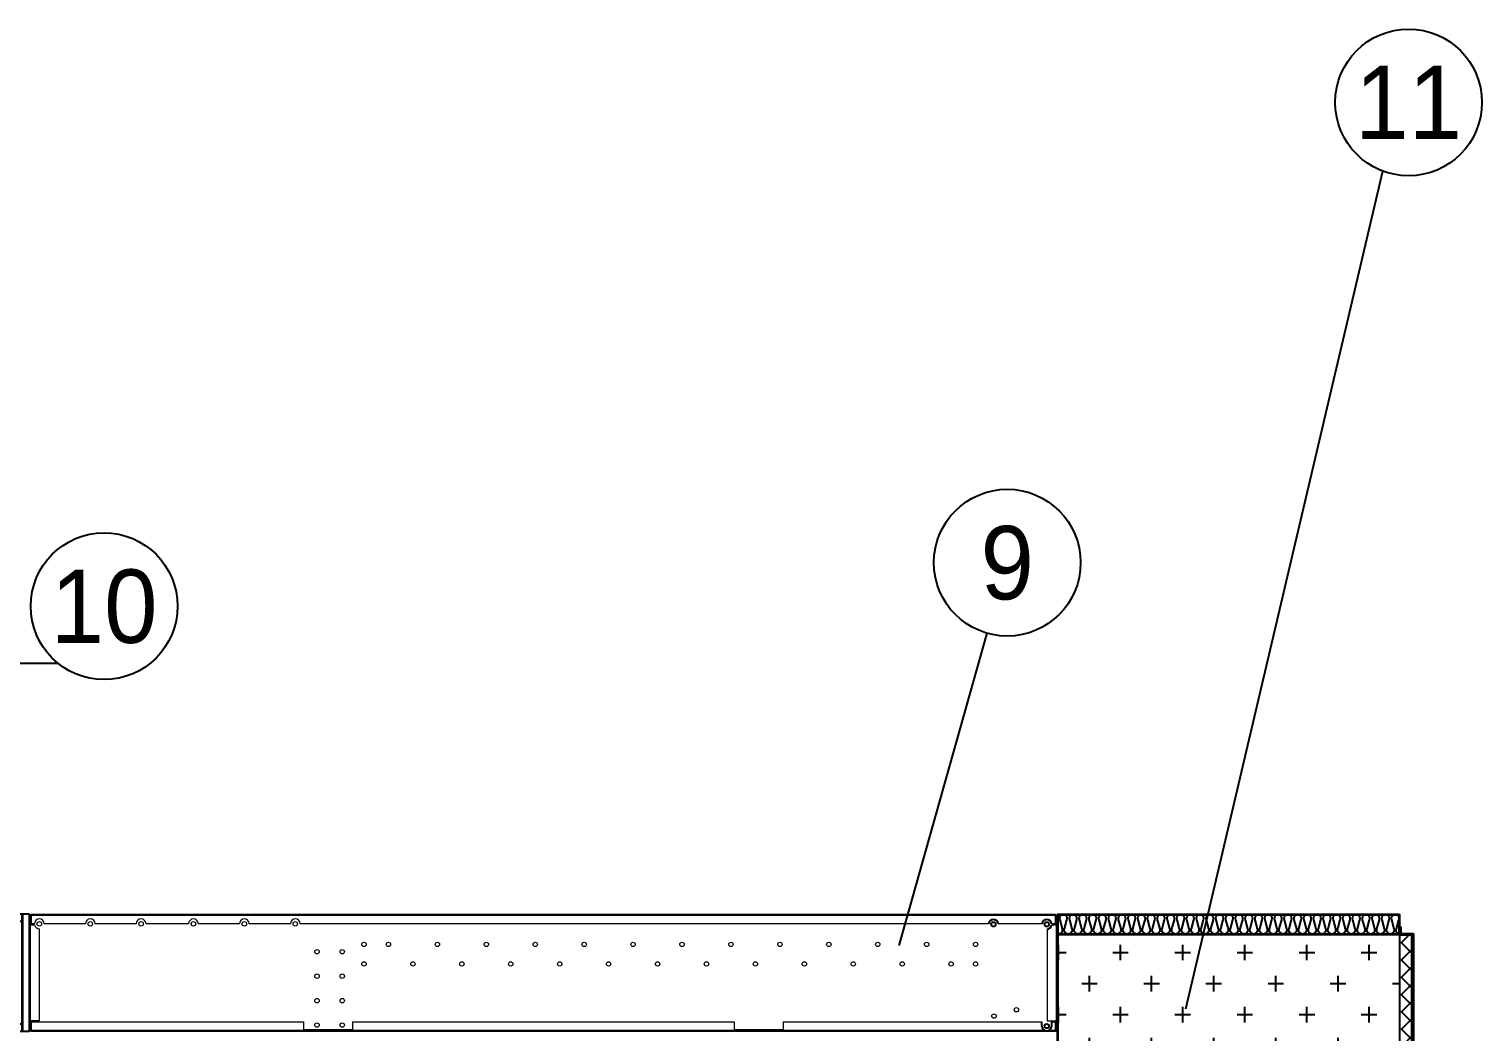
# Model space of a CAD drawing. Header units: millimetres. Extents: x 2376 to 31783, y 3878 to 24674.
# Drawn here: x 15747 to 18716, y 12840 to 14890 of the extents above; entities that cross this region are included whole.
import ezdxf
from ezdxf import colors
from ezdxf.entities.mleader import LeaderData, LeaderLine
from ezdxf.enums import TextEntityAlignment as Align
from ezdxf.math import Vec2, Vec3

# ---------------------------------------------------------------- set-up
doc = ezdxf.new("R2010")
doc.units = ezdxf.units.MM
doc.linetypes.add('CENTER', pattern=[2, 1.25, -0.25, 0.25, -0.25])
for name, color, linetype in [('center', 1, 'CENTER'), ('SMS', 220, 'Continuous'), ('냉각탑_dim', 1, 'Continuous'), ('냉각탑_text', 3, 'Continuous')]:
    doc.layers.add(name, color=color, linetype=linetype)
doc.styles.get("Standard").update_dxf_attribs({"font": 'arial.ttf'})
doc.styles.add('돋움', font='Dotum.ttf')

# ---------------------------------------------------------------- blocks, each defined once
blk = doc.blocks.new('A$C799753AE')
for p, q in [((0, 11), (0, 251)), ((1100, 251), (0, 251)), ((3400, 251), (0, 251)), ((3400, 251), (0, 251)), ((15, 251), (15, 11)), ((3400, 251), (1102, 251)), ((3400, 251), (1102, 251)), ((3385, 236), (15, 236)), ((3400, 11), (0, 11)), ((42, 11), (0, 11)), ((42, 11), (0, 11)), ((3385, 26), (15, 26)), ((142, 11), (1934, 11))]:
    blk.add_line(p, q)
at = {"color": 7, "lineweight": 35}
for p, q in [((3385, 251), (3385, 11)), ((3400, 251), (3400, 11)), ((3400, 251), (3400, 11)), ((3400, 251), (3400, 11)), ((3400, 251), (3400, 11))]:
    blk.add_line(p, q, dxfattribs=at)
for centre in [(25, 230), (200, 230), (375, 230), (550, 230), (725, 230), (900, 230), (1075, 230), (1127, 230), (1302, 230), (1477, 230), (1652, 230), (1827, 230), (2002, 230), (2177, 230), (2229, 230), (2404, 230), (2579, 230), (2754, 230), (2929, 230), (3104, 230), (3279, 230), (21, 184), (1101, 182), (1101, 182), (2249, 184), (2249, 184), (2687.2, 170.7), (2249, 84), (2249, 84), (21, 34)]:
    blk.add_circle(centre, 4.5)
at = {"color": 7, "lineweight": 15}
blk.add_circle((3331, 231), 4.5, dxfattribs=at)
at = {"layer": 'center'}
for p, q in [((25, 238.5), (25, 221.5)), ((200, 238.5), (200, 221.5)), ((375, 238.5), (375, 221.5)), ((550, 238.5), (550, 221.5)), ((725, 238.5), (725, 221.5)), ((900, 238.5), (900, 221.5)), ((1075, 238.5), (1075, 221.5)), ((1127, 238.5), (1127, 221.5)), ((1302, 238.5), (1302, 221.5)), ((1477, 238.5), (1477, 221.5)), ((1652, 238.5), (1652, 221.5)), ((1827, 238.5), (1827, 221.5)), ((2002, 238.5), (2002, 221.5)), ((2177, 238.5), (2177, 221.5)), ((2229, 238.5), (2229, 221.5)), ((2404, 238.5), (2404, 221.5)), ((2579, 238.5), (2579, 221.5)), ((2754, 238.5), (2754, 221.5)), ((2929, 238.5), (2929, 221.5)), ((3104, 238.5), (3104, 221.5)), ((3279, 238.5), (3279, 221.5)), ((3331, 239.5), (3331, 222.5)), ((33.5, 230), (16.5, 230)), ((208.5, 230), (191.5, 230)), ((383.5, 230), (366.5, 230)), ((558.5, 230), (541.5, 230)), ((733.5, 230), (716.5, 230)), ((908.5, 230), (891.5, 230)), ((1083.5, 230), (1066.5, 230)), ((1135.5, 230), (1118.5, 230)), ((1310.5, 230), (1293.5, 230)), ((1485.5, 230), (1468.5, 230)), ((1660.5, 230), (1643.5, 230)), ((1835.5, 230), (1818.5, 230)), ((2010.5, 230), (1993.5, 230)), ((2185.5, 230), (2168.5, 230)), ((2237.5, 230), (2220.5, 230)), ((2412.5, 230), (2395.5, 230)), ((2587.5, 230), (2570.5, 230)), ((2762.5, 230), (2745.5, 230)), ((2937.5, 230), (2920.5, 230)), ((3112.5, 230), (3095.5, 230)), ((3287.5, 230), (3270.5, 230)), ((3339.5, 231), (3322.5, 231)), ((29.5, 184), (12.5, 184)), ((12.5, 184), (29.5, 184)), ((21, 192.5), (21, 175.5)), ((1092.5, 182), (1109.5, 182)), ((1101, 190.5), (1101, 173.5)), ((2240.5, 184), (2257.5, 184)), ((2249, 192.5), (2249, 175.5)), ((2687.2, 179.2), (2687.2, 162.2)), ((2695.7, 170.7), (2678.7, 170.7)), ((2249, 92.5), (2249, 75.5)), ((2240.5, 84), (2257.5, 84)), ((12.5, 34), (29.5, 34)), ((21, 42.5), (21, 25.5)), ((50, 17), (50, 0)), ((250, 17), (250, 0)), ((450, 17), (450, 0))]:
    blk.add_line(p, q, dxfattribs=at)
blk = doc.blocks.new('1')
h = blk.add_hatch()
h.set_pattern_fill('CROSS', color=5, scale=10)
h.set_pattern_definition([(0, (-665361.924, 24877.01), (63.5, 63.5), [31.75, -95.25]), (90, (-665346.05, 24861.136), (-63.5, 63.5), [31.75, -95.25])])
h.paths.add_polyline_path([(18547.8, 13039.2), (17849.4, 13039.2), (17848.6, 10081.2), (18547, 10081.2)])
at = {"ltscale": 500}
h = blk.add_hatch(dxfattribs=at)
h.set_pattern_fill('ANSI37', color=251, scale=200)
h.set_pattern_definition([(45, (-12826.338, -2127.138), (-17.67767, 17.67767), []), (135, (-12826.338, -2127.138), (-17.67767, -17.67767), [])])
h.paths.add_polyline_path([(18572.8, 13038.5), (18551, 13038.5), (18551.7, 10117.7), (18573.5, 10117.7)])
at = {"color": 7, "lineweight": 15}
for p, q in [((15749.8, 13077.7), (15747.8, 13077.7)), ((15747.8, 13077.7), (15747.8, 13059.2)), ((15749.8, 13059.2), (15749.8, 13077.7)), ((15751.3, 13077.7), (15749.8, 13077.7)), ((15751.3, 13077.7), (15751.3, 13081.2)), ((15751.3, 13081.2), (17844.3, 13081.2)), ((15751.3, 13079.2), (17844.3, 13079.2)), ((15751.3, 13077.7), (15751.3, 13061.2)), ((15841.3, 13081.2), (15841.3, 13079.2)), ((15854.3, 13081.2), (15854.3, 13079.2)), ((15888.8, 13081.2), (15888.8, 13079.2)), ((15906.8, 13081.2), (15906.8, 13079.2)), ((15934.8, 13081.2), (15934.8, 13079.2)), ((15952.8, 13081.2), (15952.8, 13079.2)), ((17642.8, 13081.2), (17642.8, 13079.2)), ((17660.8, 13081.2), (17660.8, 13079.2)), ((17688.8, 13081.2), (17688.8, 13079.2)), ((17706.8, 13081.2), (17706.8, 13079.2)), ((17741.3, 13081.2), (17741.3, 13079.2)), ((17754.3, 13081.2), (17754.3, 13079.2)), ((17844.3, 13077.7), (17844.3, 13081.2)), ((17844.3, 13061.2), (17844.3, 13077.7)), ((17844.3, 13077.7), (17845.8, 13077.7)), ((17845.8, 13077.7), (17845.8, 13059.2)), ((17847.8, 13077.7), (17845.8, 13077.7)), ((17847.8, 13059.2), (17847.8, 13077.7)), ((15747.8, 13059.2), (15751.3, 13059.2)), ((15747.8, 13059.2), (15747.8, 12863.2)), ((15749.8, 13055.7), (15747.8, 13055.7)), ((15749.8, 13046.7), (15747.8, 13046.7)), ((15749.8, 12863.2), (15749.8, 13059.2)), ((15757.8, 13061.2), (15751.3, 13061.2)), ((15751.3, 13059.2), (15758, 13059.2)), ((15767.8, 12863.2), (15767.8, 13051.2)), ((15861.8, 13061.2), (15777.8, 13061.2)), ((15965.8, 13061.2), (15881.8, 13061.2)), ((16072.8, 13061.2), (15985.8, 13061.2)), ((16176.8, 13061.2), (16092.8, 13061.2)), ((16280.8, 13061.2), (16196.8, 13061.2)), ((17707.8, 13061.2), (16300.8, 13061.2)), ((17816.8, 13061.2), (17727.7, 13061.2)), ((17827.8, 13050.3), (17827.8, 12863.2)), ((17844.3, 13061.2), (17836.7, 13061.2)), ((17836.7, 13059.2), (17844.3, 13059.2)), ((17847.8, 13059.2), (17844.3, 13059.2)), ((17845.8, 13059.2), (17845.8, 12863.2)), ((17847.8, 13055.7), (17845.8, 13055.7)), ((17847.8, 13046.7), (17845.8, 13046.7)), ((17847.8, 12863.2), (17847.8, 13059.2)), ((15749.8, 12965.7), (15747.8, 12965.7)), ((15749.8, 12956.7), (15747.8, 12956.7)), ((17847.8, 12965.7), (17845.8, 12965.7)), ((17847.8, 12956.7), (17845.8, 12956.7)), ((15749.8, 12875.7), (15747.8, 12875.7)), ((15749.8, 12866.7), (15747.8, 12866.7)), ((15747.8, 12863.2), (15751.3, 12863.2)), ((15747.8, 12863.2), (15747.8, 12844.7)), ((15749.8, 12844.7), (15749.8, 12863.2)), ((15767.8, 12863.2), (15751.3, 12863.2)), ((15751.3, 12861.2), (16307.8, 12861.2)), ((15751.3, 12861.2), (15751.3, 12844.7)), ((16307.8, 12861.2), (16307.8, 12844.7)), ((16407.8, 12861.2), (17187.8, 12861.2)), ((16407.8, 12861.2), (16407.8, 12844.7)), ((17187.8, 12861.2), (17187.8, 12844.7)), ((17287.8, 12861.2), (17816.8, 12861.2)), ((17287.8, 12861.2), (17287.8, 12844.7)), ((17827.8, 12863.2), (17844.3, 12863.2)), ((17836.8, 12861.2), (17844.3, 12861.2)), ((17847.8, 12863.2), (17844.3, 12863.2)), ((17844.3, 12844.7), (17844.3, 12861.2)), ((17847.8, 12875.7), (17845.8, 12875.7)), ((17847.8, 12866.7), (17845.8, 12866.7)), ((17845.8, 12863.2), (17845.8, 12844.7)), ((17847.8, 12844.7), (17847.8, 12863.2)), ((15747.8, 12844.7), (15749.8, 12844.7)), ((15751.3, 12844.7), (15749.8, 12844.7)), ((15751.3, 12844.7), (15751.3, 12841.2)), ((17822.4, 12843.2), (15751.3, 12843.2)), ((17844.3, 12841.2), (15751.3, 12841.2)), ((15769.8, 12841.2), (15769.8, 12843.2)), ((15775.8, 12841.2), (15775.8, 12843.2)), ((15969.8, 12841.2), (15969.8, 12843.2)), ((15975.8, 12841.2), (15975.8, 12843.2)), ((16169.8, 12841.2), (16169.8, 12843.2)), ((16175.8, 12841.2), (16175.8, 12843.2)), ((16407.8, 12844.7), (16307.8, 12844.7)), ((16369.8, 12841.2), (16369.8, 12843.2)), ((16375.8, 12841.2), (16375.8, 12843.2)), ((16569.8, 12841.2), (16569.8, 12843.2)), ((16575.8, 12841.2), (16575.8, 12843.2)), ((16769.8, 12841.2), (16769.8, 12843.2)), ((16775.8, 12841.2), (16775.8, 12843.2)), ((16820.8, 12841.2), (16820.8, 12843.2)), ((16826.8, 12841.2), (16826.8, 12843.2)), ((17020.8, 12841.2), (17020.8, 12843.2)), ((17026.8, 12841.2), (17026.8, 12843.2)), ((17287.8, 12844.7), (17187.8, 12844.7)), ((17220.8, 12841.2), (17220.8, 12843.2)), ((17226.8, 12841.2), (17226.8, 12843.2)), ((17420.8, 12841.2), (17420.8, 12843.2)), ((17426.8, 12841.2), (17426.8, 12843.2)), ((17620.8, 12841.2), (17620.8, 12843.2)), ((17626.8, 12841.2), (17626.8, 12843.2)), ((17820.8, 12841.2), (17820.8, 12843.2)), ((17826.8, 12841.2), (17826.8, 12842.2)), ((17844.3, 12843.2), (17831.1, 12843.2)), ((17844.3, 12844.7), (17844.3, 12841.2)), ((17844.3, 12844.7), (17845.8, 12844.7)), ((17845.8, 12844.7), (17847.8, 12844.7))]:
    blk.add_line(p, q, dxfattribs=at)
for p, q in [((17847.8, 13081.2), (17847.8, 10081.2)), ((17849.4, 13081.2), (17849.4, 10461.2)), ((17849.4, 13079.6), (17849.4, 13040.8)), ((18546.2, 13079.6), (18546.2, 13040.8)), ((18547.8, 13081.2), (18547.8, 10459.6)), ((17849.4, 13040.8), (18547.8, 13040.8)), ((17849.4, 13039.2), (17849.4, 10082.8)), ((17849.4, 13039.2), (18547.8, 13039.2))]:
    blk.add_line(p, q)
at = {"ltscale": 500}
for p, q in [((17847.8, 13081.2), (18547.8, 13081.2)), ((17849.4, 13079.6), (18546.2, 13079.6))]:
    blk.add_line(p, q, dxfattribs=at)
at = {"color": 251, "ltscale": 500}
for p, q in [((18551, 13054.5), (18547.8, 13054.5)), ((18547.8, 13038.5), (18572.8, 13038.5)), ((18551, 13041.7), (18551, 13054.5)), ((18551, 13041.7), (18576, 13041.7)), ((18572.8, 10117.7), (18572.8, 13041.7)), ((18572.8, 13038.5), (18572.8, 13016.7)), ((18576, 13041.7), (18576, 13016.7)), ((18576, 13041.7), (18576, 10117.7)), ((18572.8, 13016.7), (18576, 13016.7))]:
    blk.add_line(p, q, dxfattribs=at)
at = {"color": 7, "lineweight": 13, "ltscale": 0.002813}
blk.add_line((15747.8, 12894.1), (15747.8, 12893.2), dxfattribs=at)
at = {"color": 7}
for p, q in [((17816.8, 12852.2), (17816.8, 12861.2)), ((17836.8, 12852.2), (17836.8, 12861.2))]:
    blk.add_line(p, q, dxfattribs=at)
at = {"color": 7, "lineweight": 15}
for centre in [(15767.8, 13061.2), (15871.8, 13061.2), (15975.8, 13061.2), (16082.8, 13061.2), (16186.8, 13061.2), (16290.8, 13061.2), (16335.3, 13004.2), (16386.8, 13004.2), (16431.3, 13019.2), (16481.3, 13019.2), (16581.3, 13019.2), (16681.3, 13019.2), (16781.3, 13019.2), (16881.3, 13019.2), (16981.3, 13019.2), (17081.3, 13019.2), (17181.3, 13019.2), (17281.3, 13019.2), (17381.3, 13019.2), (17481.3, 13019.2), (17581.3, 13019.2), (17681.3, 13019.2), (16431.3, 12979.2), (16531.3, 12979.2), (16631.3, 12979.2), (16731.3, 12979.2), (16831.3, 12979.2), (16931.3, 12979.2), (17031.3, 12979.2), (17131.3, 12979.2), (17231.3, 12979.2), (17331.3, 12979.2), (17431.3, 12979.2), (17531.3, 12979.2), (17631.3, 12979.2), (17681.3, 12979.2), (16335.3, 12954.2), (16386.8, 12954.2), (16335.3, 12904.2), (16386.8, 12904.2), (17764.8, 12885.5), (16335.3, 12854.2), (16386.8, 12854.2), (17718.9, 12872.6)]:
    blk.add_circle(centre, 4.5, dxfattribs=at)
for centre in [(17717.8, 13060.2), (17826.8, 13060.2), (17826.8, 12852.2)]:
    blk.add_circle(centre, 4.5)
for centre, start, end in [((15767.8, 13061.2), 0, 180), ((15871.8, 13061.2), 0, 180), ((15975.8, 13061.2), 0, 180), ((16082.8, 13061.2), 0, 180), ((16186.8, 13061.2), 0, 180), ((16290.8, 13061.2), 0, 180), ((15767.8, 13061.2), 191.5372, 270)]:
    blk.add_arc(centre, 10, start, end, dxfattribs=at)
at = {"color": 7}
for centre, start, end in [((17717.8, 13060.2), 5.7392, 174.2608), ((17826.8, 13060.2), 5.7392, 174.2608), ((17826.8, 13060.2), 275.7392, 354.2608), ((17826.8, 12852.2), 180, 0)]:
    blk.add_arc(centre, 10, start, end, dxfattribs=at)
at = {"layer": 'SMS', "color": 5, "elevation": 0}
for points in [[(18326.8, 13040.8, -0.420076), (18322, 13051.2), (18326.9, 13069.4, 1.449198), (18312, 13069.4), (18316.9, 13051.2, -0.524856), (18309.5, 13040.4, -0.524856), (18302, 13051.2), (18307, 13069.4, 1.449198), (18292.1, 13069.4), (18297, 13051.2, -0.524856), (18289.5, 13040.4, -0.524856), (18282.1, 13051.2), (18287, 13069.4, 1.449198), (18272.1, 13069.4), (18277, 13051.2, -0.524856), (18269.6, 13040.4, -0.524856), (18262.1, 13051.2), (18267.1, 13069.4, 1.449198), (18252.2, 13069.4), (18257.1, 13051.2, -0.524856), (18249.6, 13040.4, -0.524856), (18242.2, 13051.2), (18247.1, 13069.4, 1.449198), (18232.2, 13069.4), (18237.1, 13051.2, -0.524856), (18229.7, 13040.4, -0.524856), (18222.2, 13051.2), (18227.2, 13069.4, 1.449198), (18212.3, 13069.4), (18217.2, 13051.2, -0.524856), (18209.7, 13040.4, -0.524856), (18202.3, 13051.2), (18207.2, 13069.4, 1.449198), (18192.3, 13069.4), (18197.2, 13051.2, -0.524856), (18189.8, 13040.4, -0.524856), (18182.3, 13051.2), (18187.3, 13069.4, 1.449198), (18172.4, 13069.4), (18177.3, 13051.2, -0.524856), (18169.8, 13040.4, -0.524856), (18162.4, 13051.2), (18167.3, 13069.4, 1.449198), (18152.4, 13069.4), (18157.3, 13051.2, -0.524856), (18149.9, 13040.4, -0.524856), (18142.4, 13051.2), (18147.4, 13069.4, 1.449198), (18132.5, 13069.4), (18137.4, 13051.2, -0.524856), (18129.9, 13040.4, -0.524856), (18122.5, 13051.2), (18127.4, 13069.4, 1.449198), (18112.5, 13069.4), (18117.4, 13051.2, -0.524856), (18110, 13040.4, -0.524856), (18102.5, 13051.2), (18107.5, 13069.4, 1.449198), (18092.6, 13069.4), (18097.5, 13051.2, -0.524856), (18090, 13040.4, -0.524856), (18082.6, 13051.2), (18087.5, 13069.4, 1.449198), (18072.6, 13069.4), (18077.5, 13051.2, -0.524856), (18070.1, 13040.4, -0.524856), (18062.6, 13051.2), (18067.6, 13069.4, 1.449198), (18052.7, 13069.4), (18057.6, 13051.2, -0.524856), (18050.1, 13040.4, -0.524856), (18042.7, 13051.2), (18047.6, 13069.4, 1.449198), (18032.7, 13069.4), (18037.6, 13051.2, -0.524856), (18030.2, 13040.4, -0.524856), (18022.7, 13051.2), (18027.7, 13069.4, 1.449198), (18012.8, 13069.4), (18017.7, 13051.2, -0.524856), (18010.2, 13040.4, -0.524856), (18002.8, 13051.2), (18007.7, 13069.4, 1.449198), (17992.8, 13069.4), (17997.7, 13051.2, -0.524856), (17990.3, 13040.4, -0.524856), (17982.8, 13051.2), (17987.8, 13069.4, 1.449198), (17972.9, 13069.4), (17977.8, 13051.2, -0.524856), (17970.3, 13040.4, -0.524856), (17962.9, 13051.2), (17967.8, 13069.4, 1.449198), (17952.9, 13069.4), (17957.8, 13051.2, -0.524856), (17950.4, 13040.4, -0.524856), (17942.9, 13051.2), (17947.9, 13069.4, 1.449198), (17933, 13069.4), (17937.9, 13051.2, -0.524856), (17930.4, 13040.4, -0.524856), (17923, 13051.2), (17927.9, 13069.4, 1.449198), (17913, 13069.4), (17917.9, 13051.2, -0.524856), (17910.5, 13040.4, -0.524856), (17903, 13051.2), (17908, 13069.4, 1.449198), (17893.1, 13069.4), (17898, 13051.2, -0.524856), (17890.5, 13040.4, -0.524856), (17883.1, 13051.2), (17888, 13069.4, 1.449198), (17873.1, 13069.4), (17878, 13051.2, -0.524856), (17870.6, 13040.4, -0.524856), (17863.1, 13051.2), (17868.1, 13069.4, 1.449198), (17853.2, 13069.4), (17858.1, 13051.2, -0.420076), (17853.3, 13040.8, -0.420076)], [(18546.2, 13075.6, 0.968257), (18531.5, 13069.4), (18536.4, 13051.2, -0.524856), (18528.9, 13040.4, -0.524856), (18521.5, 13051.2), (18526.4, 13069.4, 1.449198), (18511.5, 13069.4), (18516.4, 13051.2, -0.524856), (18509, 13040.4, -0.524856), (18501.5, 13051.2), (18506.5, 13069.4, 1.449198), (18491.6, 13069.4), (18496.5, 13051.2, -0.524856), (18489, 13040.4, -0.524856), (18481.6, 13051.2), (18486.5, 13069.4, 1.449198), (18471.6, 13069.4), (18476.5, 13051.2, -0.524856), (18469.1, 13040.4, -0.524856), (18461.6, 13051.2), (18466.6, 13069.4, 1.449198), (18451.7, 13069.4), (18456.6, 13051.2, -0.524856), (18449.1, 13040.4, -0.524856), (18441.7, 13051.2), (18446.6, 13069.4, 1.449198), (18431.7, 13069.4), (18436.6, 13051.2, -0.524856), (18429.2, 13040.4, -0.524856), (18421.7, 13051.2), (18426.7, 13069.4, 1.449198), (18411.8, 13069.4), (18416.7, 13051.2, -0.524856), (18409.2, 13040.4, -0.524856), (18401.8, 13051.2), (18406.7, 13069.4, 1.449198), (18391.8, 13069.4), (18396.7, 13051.2, -0.524856), (18389.3, 13040.4, -0.524856), (18381.8, 13051.2), (18386.8, 13069.4, 1.449198), (18371.9, 13069.4), (18376.8, 13051.2, -0.524856), (18369.3, 13040.4, -0.524856), (18361.9, 13051.2), (18366.8, 13069.4, 1.449198), (18351.9, 13069.4), (18356.8, 13051.2, -0.524856), (18349.4, 13040.4, -0.524856), (18341.9, 13051.2), (18346.9, 13069.4, 1.449198), (18332, 13069.4), (18336.9, 13051.2, -0.524856), (18329.4, 13040.4, -0.524856), (18322, 13051.2), (18326.9, 13069.4, 1.449198), (18312, 13069.4), (18316.9, 13051.2, -0.420076), (18312.2, 13040.8)], [(18546.2, 13040.8, -0.420076), (18541.4, 13051.2), (18546.4, 13069.4)]]:
    blk.add_lwpolyline(points, format="xyb", dxfattribs=at)
at = {"color": 7}
blk.add_blockref('A$C799753AE', (12347.8, 12830.2), dxfattribs=at)

msp = doc.modelspace()

# ---------------------------------------------------------------- linework, layer by layer
at = {"layer": '냉각탑_dim', "linetype": 'ByBlock', "lineweight": -2}
for points in [[(18110.9, 12887.3), (18513.4, 14599.6)], [(17525.1, 13017), (17705.2, 13655.1)]]:
    msp.add_lwpolyline(points, dxfattribs=at)
for centre in [(18566.2, 14740.1), (17746, 13799.4), (15900.2, 13710.4)]:
    msp.add_circle(centre, 150, dxfattribs=at)

# ---------------------------------------------------------------- block references
msp.add_blockref('1', (0, 0))

# ---------------------------------------------------------------- texts
at = {"layer": '냉각탑_text', "style": '돋움'}
for s, p in [('11', (18566.2, 14740.1)), ('9', (17746, 13799.4)), ('10', (15900.2, 13710.4))]:
    msp.add_text(s, height=150, dxfattribs=at).set_placement(p, align=Align.MIDDLE_CENTER)

# ---------------------------------------------------------------- leaders
at = {"layer": '냉각탑_dim'}
ml = msp.add_multileader_mtext('Standard', dxfattribs=at)
ml.set_content('')
ml.set_leader_properties(color=256)
ml.build(insert=Vec2(0, 0))
ml.multileader.update_dxf_attribs({"text_right_attachment_type": 6, "dogleg_length": 5, "arrow_head_size": 150, "scale": 30})
ctx = ml.context
ctx.base_point, ctx.scale, ctx.char_height, ctx.arrow_head_size, ctx.landing_gap_size, ctx.plane_origin = Vec3(15805.4, 13594.1), 30, 5.4, 150, 2.7, Vec3(15146.3, 14099)
ctx.right_attachment = 6
notes = []
notes.append((ctx, [(0, (1, 1, 0), (15655.4, 13594.1), (1, 0), 150, [(0, [(15149.8, 12959.9)], 0, [])])]))
ctx.mtext, ml.multileader.dxf.content_type = None, 0
for ctx, leaders in notes:
    for number, flags, end, landing, length, lines in leaders:
        leader = LeaderData()
        leader.index, (leader.has_last_leader_line, leader.has_dogleg_vector, leader.attachment_direction) = number, flags
        leader.last_leader_point, leader.dogleg_vector, leader.dogleg_length = Vec3(end), Vec3(landing), length
        for number, points, colour, breaks in lines:
            line = LeaderLine()
            line.index, line.vertices, line.color, line.breaks = number, Vec3.list(points), colors.encode_raw_color(colour), breaks
            leader.lines.append(line)
        ctx.leaders.append(leader)

doc.saveas('drawing.dxf')
